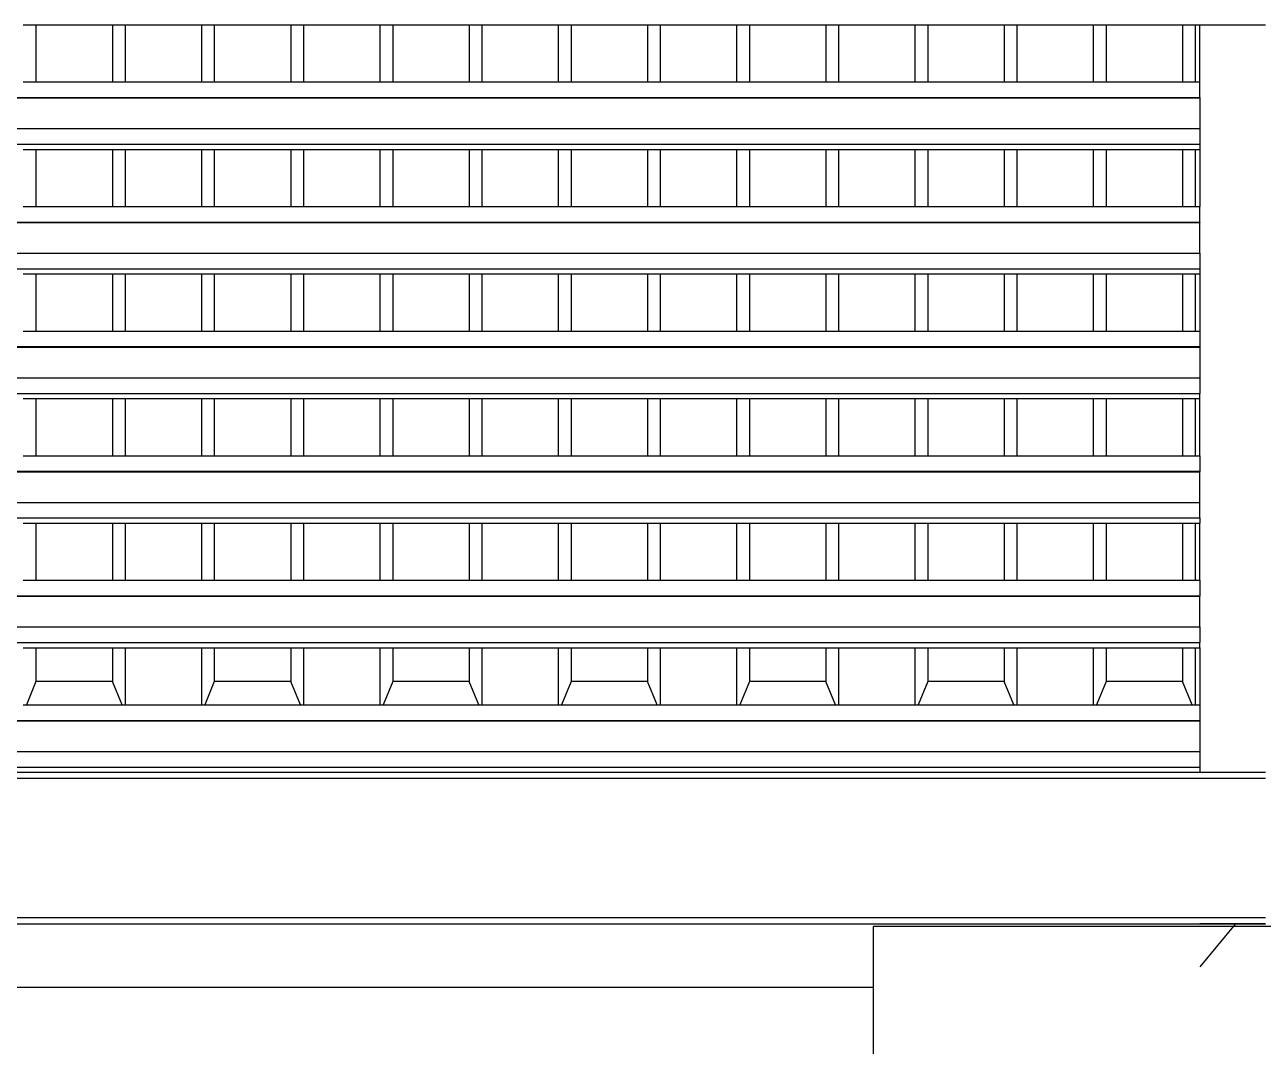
# Model space of a CAD drawing. Extents: x -49.7 to 49.7, y -10.2 to 18.8.
# Drawn here: x -5.012 to -3.051, y 11.477 to 13.094 of the extents above; entities that cross this region are included whole.
import ezdxf

# ---------------------------------------------------------------- set-up
doc = ezdxf.new("R2010")
doc.units = 0
doc.layers.get('0').update_dxf_attribs({"linetype": 'CONTINUOUS'})

msp = doc.modelspace()

# ---------------------------------------------------------------- linework, layer by layer
for p, q in [((-5.014, 13.0943), (-4.9939, 13.0943)), ((-4.9939, 13.0943), (-4.9939, 13.0039)), ((-4.9939, 13.0943), (-4.8728, 13.0943)), ((-4.8728, 13.0943), (-4.8728, 13.0039)), ((-4.8728, 13.0943), (-4.8527, 13.0943)), ((-4.8527, 13.0943), (-4.8527, 13.0039)), ((-4.8527, 13.0943), (-4.7316, 13.0943)), ((-4.7316, 13.0943), (-4.7316, 13.0039)), ((-4.7316, 13.0943), (-4.7115, 13.0943)), ((-4.7115, 13.0943), (-4.7115, 13.0039)), ((-4.7115, 13.0943), (-4.5904, 13.0943)), ((-4.5904, 13.0943), (-4.5904, 13.0039)), ((-4.5904, 13.0943), (-4.5702, 13.0943)), ((-4.5702, 13.0943), (-4.5702, 13.0039)), ((-4.5702, 13.0943), (-4.4492, 13.0943)), ((-4.4492, 13.0943), (-4.4492, 13.0039)), ((-4.4492, 13.0943), (-4.429, 13.0943)), ((-4.429, 13.0943), (-4.429, 13.0039)), ((-4.429, 13.0943), (-4.308, 13.0943)), ((-4.308, 13.0943), (-4.308, 13.0039)), ((-4.308, 13.0943), (-4.2878, 13.0943)), ((-4.2878, 13.0943), (-4.2878, 13.0039)), ((-4.2878, 13.0943), (-4.1668, 13.0943)), ((-4.1668, 13.0943), (-4.1668, 13.0039)), ((-4.1668, 13.0943), (-4.1466, 13.0943)), ((-4.1466, 13.0943), (-4.1466, 13.0039)), ((-4.1466, 13.0943), (-4.0256, 13.0943)), ((-4.0256, 13.0943), (-4.0256, 13.0039)), ((-4.0256, 13.0943), (-4.0054, 13.0943)), ((-4.0054, 13.0943), (-4.0054, 13.0039)), ((-4.0054, 13.0943), (-3.8844, 13.0943)), ((-3.8844, 13.0943), (-3.8844, 13.0039)), ((-3.8844, 13.0943), (-3.8642, 13.0943)), ((-3.8642, 13.0943), (-3.8642, 13.0039)), ((-3.8642, 13.0943), (-3.7432, 13.0943)), ((-3.7432, 13.0943), (-3.7432, 13.0039)), ((-3.7432, 13.0943), (-3.723, 13.0943)), ((-3.723, 13.0943), (-3.723, 13.0039)), ((-3.723, 13.0943), (-3.602, 13.0943)), ((-3.602, 13.0943), (-3.602, 13.0039)), ((-3.602, 13.0943), (-3.5818, 13.0943)), ((-3.5818, 13.0943), (-3.5818, 13.0039)), ((-3.5818, 13.0943), (-3.4608, 13.0943)), ((-3.4608, 13.0943), (-3.4608, 13.0039)), ((-3.4608, 13.0943), (-3.4406, 13.0943)), ((-3.4406, 13.0943), (-3.4406, 13.0039)), ((-3.4406, 13.0943), (-3.3196, 13.0943)), ((-3.3196, 13.0943), (-3.3196, 13.0039)), ((-3.3196, 13.0943), (-3.2994, 13.0943)), ((-3.2994, 13.0943), (-3.2994, 13.0039)), ((-3.2994, 13.0943), (-3.1784, 13.0943)), ((-3.1784, 13.0943), (-3.1784, 13.0039)), ((-3.1784, 13.0943), (-3.1582, 13.0943)), ((-3.1582, 13.0943), (-3.1582, 13.0039)), ((-3.1582, 13.0943), (-3.1507, 13.0943)), ((-3.1507, 13.0943), (-3.0468, 13.0943)), ((-3.1507, 13.0039), (-3.1507, 13.0943)), ((-5.014, 13.0039), (-4.9939, 13.0039)), ((-4.9939, 13.0039), (-4.8728, 13.0039)), ((-4.8728, 13.0039), (-4.8527, 13.0039)), ((-4.8527, 13.0039), (-4.7316, 13.0039)), ((-4.7316, 13.0039), (-4.7115, 13.0039)), ((-4.7115, 13.0039), (-4.5904, 13.0039)), ((-4.5904, 13.0039), (-4.5702, 13.0039)), ((-4.5702, 13.0039), (-4.4492, 13.0039)), ((-4.4492, 13.0039), (-4.429, 13.0039)), ((-4.429, 13.0039), (-4.308, 13.0039)), ((-4.308, 13.0039), (-4.2878, 13.0039)), ((-4.2878, 13.0039), (-4.1668, 13.0039)), ((-4.1668, 13.0039), (-4.1466, 13.0039)), ((-4.1466, 13.0039), (-4.0256, 13.0039)), ((-4.0256, 13.0039), (-4.0054, 13.0039)), ((-4.0054, 13.0039), (-3.8844, 13.0039)), ((-3.8844, 13.0039), (-3.8642, 13.0039)), ((-3.8642, 13.0039), (-3.7432, 13.0039)), ((-3.7432, 13.0039), (-3.723, 13.0039)), ((-3.723, 13.0039), (-3.602, 13.0039)), ((-3.602, 13.0039), (-3.5818, 13.0039)), ((-3.5818, 13.0039), (-3.4608, 13.0039)), ((-3.4608, 13.0039), (-3.4406, 13.0039)), ((-3.4406, 13.0039), (-3.3196, 13.0039)), ((-3.3196, 13.0039), (-3.2994, 13.0039)), ((-3.2994, 13.0039), (-3.1784, 13.0039)), ((-3.1784, 13.0039), (-3.1582, 13.0039)), ((-3.1582, 13.0039), (-3.1507, 13.0039)), ((-3.1507, 12.9792), (-3.1507, 13.0039)), ((-6.6768, 12.9792), (-3.1507, 12.9792)), ((-6.6768, 12.9784), (-3.1507, 12.9784)), ((-3.1507, 12.9792), (-3.1507, 12.9784)), ((-3.1507, 12.9784), (-3.1507, 12.9299)), ((-6.6768, 12.9299), (-3.1507, 12.9299)), ((-3.1507, 12.9299), (-3.1507, 12.9052)), ((-6.6768, 12.9052), (-3.1507, 12.9052)), ((-3.1507, 12.9052), (-3.1507, 12.897)), ((-5.014, 12.897), (-4.9939, 12.897)), ((-4.9939, 12.897), (-4.9939, 12.8066)), ((-4.9939, 12.897), (-4.8728, 12.897)), ((-4.8728, 12.897), (-4.8728, 12.8066)), ((-4.8728, 12.897), (-4.8527, 12.897)), ((-4.8527, 12.897), (-4.8527, 12.8066)), ((-4.8527, 12.897), (-4.7316, 12.897)), ((-4.7316, 12.897), (-4.7316, 12.8066)), ((-4.7316, 12.897), (-4.7115, 12.897)), ((-4.7115, 12.897), (-4.7115, 12.8066)), ((-4.7115, 12.897), (-4.5904, 12.897)), ((-4.5904, 12.897), (-4.5904, 12.8066)), ((-4.5904, 12.897), (-4.5702, 12.897)), ((-4.5702, 12.897), (-4.5702, 12.8066)), ((-4.5702, 12.897), (-4.4492, 12.897)), ((-4.4492, 12.897), (-4.4492, 12.8066)), ((-4.4492, 12.897), (-4.429, 12.897)), ((-4.429, 12.897), (-4.429, 12.8066)), ((-4.429, 12.897), (-4.308, 12.897)), ((-4.308, 12.897), (-4.308, 12.8066)), ((-4.308, 12.897), (-4.2878, 12.897)), ((-4.2878, 12.897), (-4.2878, 12.8066)), ((-4.2878, 12.897), (-4.1668, 12.897)), ((-4.1668, 12.897), (-4.1668, 12.8066)), ((-4.1668, 12.897), (-4.1466, 12.897)), ((-4.1466, 12.897), (-4.1466, 12.8066)), ((-4.1466, 12.897), (-4.0256, 12.897)), ((-4.0256, 12.897), (-4.0256, 12.8066)), ((-4.0256, 12.897), (-4.0054, 12.897)), ((-4.0054, 12.897), (-4.0054, 12.8066)), ((-4.0054, 12.897), (-3.8844, 12.897)), ((-3.8844, 12.897), (-3.8844, 12.8066)), ((-3.8844, 12.897), (-3.8642, 12.897)), ((-3.8642, 12.897), (-3.8642, 12.8066)), ((-3.8642, 12.897), (-3.7432, 12.897)), ((-3.7432, 12.897), (-3.7432, 12.8066)), ((-3.7432, 12.897), (-3.723, 12.897)), ((-3.723, 12.897), (-3.723, 12.8066)), ((-3.723, 12.897), (-3.602, 12.897)), ((-3.602, 12.897), (-3.602, 12.8066)), ((-3.602, 12.897), (-3.5818, 12.897)), ((-3.5818, 12.897), (-3.5818, 12.8066)), ((-3.5818, 12.897), (-3.4608, 12.897)), ((-3.4608, 12.897), (-3.4608, 12.8066)), ((-3.4608, 12.897), (-3.4406, 12.897)), ((-3.4406, 12.897), (-3.4406, 12.8066)), ((-3.4406, 12.897), (-3.3196, 12.897)), ((-3.3196, 12.897), (-3.3196, 12.8066)), ((-3.3196, 12.897), (-3.2994, 12.897)), ((-3.2994, 12.897), (-3.2994, 12.8066)), ((-3.2994, 12.897), (-3.1784, 12.897)), ((-3.1784, 12.897), (-3.1784, 12.8066)), ((-3.1784, 12.897), (-3.1582, 12.897)), ((-3.1582, 12.897), (-3.1582, 12.8066)), ((-3.1582, 12.897), (-3.1507, 12.897)), ((-3.1507, 12.897), (-3.1507, 12.8066)), ((-5.014, 12.8066), (-4.9939, 12.8066)), ((-4.9939, 12.8066), (-4.8728, 12.8066)), ((-4.8728, 12.8066), (-4.8527, 12.8066)), ((-4.8527, 12.8066), (-4.7316, 12.8066)), ((-4.7316, 12.8066), (-4.7115, 12.8066)), ((-4.7115, 12.8066), (-4.5904, 12.8066)), ((-4.5904, 12.8066), (-4.5702, 12.8066)), ((-4.5702, 12.8066), (-4.4492, 12.8066)), ((-4.4492, 12.8066), (-4.429, 12.8066)), ((-4.429, 12.8066), (-4.308, 12.8066)), ((-4.308, 12.8066), (-4.2878, 12.8066)), ((-4.2878, 12.8066), (-4.1668, 12.8066)), ((-4.1668, 12.8066), (-4.1466, 12.8066)), ((-4.1466, 12.8066), (-4.0256, 12.8066)), ((-4.0256, 12.8066), (-4.0054, 12.8066)), ((-4.0054, 12.8066), (-3.8844, 12.8066)), ((-3.8844, 12.8066), (-3.8642, 12.8066)), ((-3.8642, 12.8066), (-3.7432, 12.8066)), ((-3.7432, 12.8066), (-3.723, 12.8066)), ((-3.723, 12.8066), (-3.602, 12.8066)), ((-3.602, 12.8066), (-3.5818, 12.8066)), ((-3.5818, 12.8066), (-3.4608, 12.8066)), ((-3.4608, 12.8066), (-3.4406, 12.8066)), ((-3.4406, 12.8066), (-3.3196, 12.8066)), ((-3.3196, 12.8066), (-3.2994, 12.8066)), ((-3.2994, 12.8066), (-3.1784, 12.8066)), ((-3.1784, 12.8066), (-3.1582, 12.8066)), ((-3.1582, 12.8066), (-3.1507, 12.8066)), ((-3.1507, 12.7819), (-3.1507, 12.8066)), ((-6.6768, 12.7819), (-3.1507, 12.7819)), ((-6.6768, 12.7811), (-3.1507, 12.7811)), ((-3.1507, 12.7819), (-3.1507, 12.7811)), ((-3.1507, 12.7326), (-3.1507, 12.7811)), ((-6.6768, 12.7326), (-3.1507, 12.7326)), ((-3.1507, 12.7326), (-3.1507, 12.7079)), ((-6.6768, 12.7079), (-3.1507, 12.7079)), ((-3.1507, 12.7079), (-3.1507, 12.6997)), ((-5.014, 12.6997), (-4.9939, 12.6997)), ((-4.9939, 12.6997), (-4.9939, 12.6093)), ((-4.9939, 12.6997), (-4.8728, 12.6997)), ((-4.8728, 12.6997), (-4.8728, 12.6093)), ((-4.8728, 12.6997), (-4.8527, 12.6997)), ((-4.8527, 12.6997), (-4.8527, 12.6093)), ((-4.8527, 12.6997), (-4.7316, 12.6997)), ((-4.7316, 12.6997), (-4.7316, 12.6093)), ((-4.7316, 12.6997), (-4.7115, 12.6997)), ((-4.7115, 12.6997), (-4.7115, 12.6093)), ((-4.7115, 12.6997), (-4.5904, 12.6997)), ((-4.5904, 12.6997), (-4.5904, 12.6093)), ((-4.5904, 12.6997), (-4.5702, 12.6997)), ((-4.5702, 12.6997), (-4.5702, 12.6093)), ((-4.5702, 12.6997), (-4.4492, 12.6997)), ((-4.4492, 12.6997), (-4.4492, 12.6093)), ((-4.4492, 12.6997), (-4.429, 12.6997)), ((-4.429, 12.6997), (-4.429, 12.6093)), ((-4.429, 12.6997), (-4.308, 12.6997)), ((-4.308, 12.6997), (-4.308, 12.6093)), ((-4.308, 12.6997), (-4.2878, 12.6997)), ((-4.2878, 12.6997), (-4.2878, 12.6093)), ((-4.2878, 12.6997), (-4.1668, 12.6997)), ((-4.1668, 12.6997), (-4.1668, 12.6093)), ((-4.1668, 12.6997), (-4.1466, 12.6997)), ((-4.1466, 12.6997), (-4.1466, 12.6093)), ((-4.1466, 12.6997), (-4.0256, 12.6997)), ((-4.0256, 12.6997), (-4.0256, 12.6093)), ((-4.0256, 12.6997), (-4.0054, 12.6997)), ((-4.0054, 12.6997), (-4.0054, 12.6093)), ((-4.0054, 12.6997), (-3.8844, 12.6997)), ((-3.8844, 12.6997), (-3.8844, 12.6093)), ((-3.8844, 12.6997), (-3.8642, 12.6997)), ((-3.8642, 12.6997), (-3.8642, 12.6093)), ((-3.8642, 12.6997), (-3.7432, 12.6997)), ((-3.7432, 12.6997), (-3.7432, 12.6093)), ((-3.7432, 12.6997), (-3.723, 12.6997)), ((-3.723, 12.6997), (-3.723, 12.6093)), ((-3.723, 12.6997), (-3.602, 12.6997)), ((-3.602, 12.6997), (-3.602, 12.6093)), ((-3.602, 12.6997), (-3.5818, 12.6997)), ((-3.5818, 12.6997), (-3.5818, 12.6093)), ((-3.5818, 12.6997), (-3.4608, 12.6997)), ((-3.4608, 12.6997), (-3.4608, 12.6093)), ((-3.4608, 12.6997), (-3.4406, 12.6997)), ((-3.4406, 12.6997), (-3.4406, 12.6093)), ((-3.4406, 12.6997), (-3.3196, 12.6997)), ((-3.3196, 12.6997), (-3.3196, 12.6093)), ((-3.3196, 12.6997), (-3.2994, 12.6997)), ((-3.2994, 12.6997), (-3.2994, 12.6093)), ((-3.2994, 12.6997), (-3.1784, 12.6997)), ((-3.1784, 12.6997), (-3.1784, 12.6093)), ((-3.1784, 12.6997), (-3.1582, 12.6997)), ((-3.1582, 12.6997), (-3.1582, 12.6093)), ((-3.1582, 12.6997), (-3.1507, 12.6997)), ((-3.1507, 12.6997), (-3.1507, 12.6093)), ((-5.014, 12.6093), (-4.9939, 12.6093)), ((-4.9939, 12.6093), (-4.8728, 12.6093)), ((-4.8728, 12.6093), (-4.8527, 12.6093)), ((-4.8527, 12.6093), (-4.7316, 12.6093)), ((-4.7316, 12.6093), (-4.7115, 12.6093)), ((-4.7115, 12.6093), (-4.5904, 12.6093)), ((-4.5904, 12.6093), (-4.5702, 12.6093)), ((-4.5702, 12.6093), (-4.4492, 12.6093)), ((-4.4492, 12.6093), (-4.429, 12.6093)), ((-4.429, 12.6093), (-4.308, 12.6093)), ((-4.308, 12.6093), (-4.2878, 12.6093)), ((-4.2878, 12.6093), (-4.1668, 12.6093)), ((-4.1668, 12.6093), (-4.1466, 12.6093)), ((-4.1466, 12.6093), (-4.0256, 12.6093)), ((-4.0256, 12.6093), (-4.0054, 12.6093)), ((-4.0054, 12.6093), (-3.8844, 12.6093)), ((-3.8844, 12.6093), (-3.8642, 12.6093)), ((-3.8642, 12.6093), (-3.7432, 12.6093)), ((-3.7432, 12.6093), (-3.723, 12.6093)), ((-3.723, 12.6093), (-3.602, 12.6093)), ((-3.602, 12.6093), (-3.5818, 12.6093)), ((-3.5818, 12.6093), (-3.4608, 12.6093)), ((-3.4608, 12.6093), (-3.4406, 12.6093)), ((-3.4406, 12.6093), (-3.3196, 12.6093)), ((-3.3196, 12.6093), (-3.2994, 12.6093)), ((-3.2994, 12.6093), (-3.1784, 12.6093)), ((-3.1784, 12.6093), (-3.1582, 12.6093)), ((-3.1582, 12.6093), (-3.1507, 12.6093)), ((-3.1507, 12.6093), (-3.1507, 12.5846)), ((-6.6768, 12.5846), (-3.1507, 12.5846)), ((-6.6768, 12.5838), (-3.1507, 12.5838)), ((-3.1507, 12.5846), (-3.1507, 12.5838)), ((-3.1507, 12.5838), (-3.1507, 12.5353)), ((-6.6768, 12.5353), (-3.1507, 12.5353)), ((-3.1507, 12.5353), (-3.1507, 12.5107)), ((-6.6768, 12.5107), (-3.1507, 12.5107)), ((-5.014, 12.5024), (-4.9939, 12.5024)), ((-4.9939, 12.5024), (-4.9939, 12.412)), ((-4.9939, 12.5024), (-4.8728, 12.5024)), ((-4.8728, 12.5024), (-4.8728, 12.412)), ((-4.8728, 12.5024), (-4.8527, 12.5024)), ((-4.8527, 12.5024), (-4.8527, 12.412)), ((-4.8527, 12.5024), (-4.7316, 12.5024)), ((-4.7316, 12.5024), (-4.7316, 12.412)), ((-4.7316, 12.5024), (-4.7115, 12.5024)), ((-4.7115, 12.5024), (-4.7115, 12.412)), ((-4.7115, 12.5024), (-4.5904, 12.5024)), ((-4.5904, 12.5024), (-4.5904, 12.412)), ((-4.5904, 12.5024), (-4.5702, 12.5024)), ((-4.5702, 12.5024), (-4.5702, 12.412)), ((-4.5702, 12.5024), (-4.4492, 12.5024)), ((-4.4492, 12.5024), (-4.4492, 12.412)), ((-4.4492, 12.5024), (-4.429, 12.5024)), ((-4.429, 12.5024), (-4.429, 12.412)), ((-4.429, 12.5024), (-4.308, 12.5024)), ((-4.308, 12.5024), (-4.308, 12.412)), ((-4.308, 12.5024), (-4.2878, 12.5024)), ((-4.2878, 12.5024), (-4.2878, 12.412)), ((-4.2878, 12.5024), (-4.1668, 12.5024)), ((-4.1668, 12.5024), (-4.1668, 12.412)), ((-4.1668, 12.5024), (-4.1466, 12.5024)), ((-4.1466, 12.5024), (-4.1466, 12.412)), ((-4.1466, 12.5024), (-4.0256, 12.5024)), ((-4.0256, 12.5024), (-4.0256, 12.412)), ((-4.0256, 12.5024), (-4.0054, 12.5024)), ((-4.0054, 12.5024), (-4.0054, 12.412)), ((-4.0054, 12.5024), (-3.8844, 12.5024)), ((-3.8844, 12.5024), (-3.8844, 12.412)), ((-3.8844, 12.5024), (-3.8642, 12.5024)), ((-3.8642, 12.5024), (-3.8642, 12.412)), ((-3.8642, 12.5024), (-3.7432, 12.5024)), ((-3.7432, 12.5024), (-3.7432, 12.412)), ((-3.7432, 12.5024), (-3.723, 12.5024)), ((-3.723, 12.5024), (-3.723, 12.412)), ((-3.723, 12.5024), (-3.602, 12.5024)), ((-3.602, 12.5024), (-3.602, 12.412)), ((-3.602, 12.5024), (-3.5818, 12.5024)), ((-3.5818, 12.5024), (-3.5818, 12.412)), ((-3.5818, 12.5024), (-3.4608, 12.5024)), ((-3.4608, 12.5024), (-3.4608, 12.412)), ((-3.4608, 12.5024), (-3.4406, 12.5024)), ((-3.4406, 12.5024), (-3.4406, 12.412)), ((-3.4406, 12.5024), (-3.3196, 12.5024)), ((-3.3196, 12.5024), (-3.3196, 12.412)), ((-3.3196, 12.5024), (-3.2994, 12.5024)), ((-3.2994, 12.5024), (-3.2994, 12.412)), ((-3.2994, 12.5024), (-3.1784, 12.5024)), ((-3.1784, 12.5024), (-3.1784, 12.412)), ((-3.1784, 12.5024), (-3.1582, 12.5024)), ((-3.1582, 12.5024), (-3.1582, 12.412)), ((-3.1582, 12.5024), (-3.1507, 12.5024)), ((-3.1507, 12.5024), (-3.1507, 12.5107)), ((-3.1507, 12.412), (-3.1507, 12.5024)), ((-5.014, 12.412), (-4.9939, 12.412)), ((-4.9939, 12.412), (-4.8728, 12.412)), ((-4.8728, 12.412), (-4.8527, 12.412)), ((-4.8527, 12.412), (-4.7316, 12.412)), ((-4.7316, 12.412), (-4.7115, 12.412)), ((-4.7115, 12.412), (-4.5904, 12.412)), ((-4.5904, 12.412), (-4.5702, 12.412)), ((-4.5702, 12.412), (-4.4492, 12.412)), ((-4.4492, 12.412), (-4.429, 12.412)), ((-4.429, 12.412), (-4.308, 12.412)), ((-4.308, 12.412), (-4.2878, 12.412)), ((-4.2878, 12.412), (-4.1668, 12.412)), ((-4.1668, 12.412), (-4.1466, 12.412)), ((-4.1466, 12.412), (-4.0256, 12.412)), ((-4.0256, 12.412), (-4.0054, 12.412)), ((-4.0054, 12.412), (-3.8844, 12.412)), ((-3.8844, 12.412), (-3.8642, 12.412)), ((-3.8642, 12.412), (-3.7432, 12.412)), ((-3.7432, 12.412), (-3.723, 12.412)), ((-3.723, 12.412), (-3.602, 12.412)), ((-3.602, 12.412), (-3.5818, 12.412)), ((-3.5818, 12.412), (-3.4608, 12.412)), ((-3.4608, 12.412), (-3.4406, 12.412)), ((-3.4406, 12.412), (-3.3196, 12.412)), ((-3.3196, 12.412), (-3.2994, 12.412)), ((-3.2994, 12.412), (-3.1784, 12.412)), ((-3.1784, 12.412), (-3.1582, 12.412)), ((-3.1582, 12.412), (-3.1507, 12.412)), ((-3.1507, 12.412), (-3.1507, 12.3874)), ((-6.6768, 12.3874), (-3.1507, 12.3874)), ((-6.6768, 12.3865), (-3.1507, 12.3865)), ((-3.1507, 12.3874), (-3.1507, 12.3865)), ((-3.1507, 12.338), (-3.1507, 12.3865)), ((-6.6768, 12.338), (-3.1507, 12.338)), ((-3.1507, 12.3134), (-3.1507, 12.338)), ((-6.6768, 12.3134), (-3.1507, 12.3134)), ((-5.014, 12.3052), (-4.9939, 12.3052)), ((-4.9939, 12.3052), (-4.9939, 12.2147)), ((-4.9939, 12.3052), (-4.8728, 12.3052)), ((-4.8728, 12.3052), (-4.8728, 12.2147)), ((-4.8728, 12.3052), (-4.8527, 12.3052)), ((-4.8527, 12.3052), (-4.8527, 12.2147)), ((-4.8527, 12.3052), (-4.7316, 12.3052)), ((-4.7316, 12.3052), (-4.7316, 12.2147)), ((-4.7316, 12.3052), (-4.7115, 12.3052)), ((-4.7115, 12.3052), (-4.7115, 12.2147)), ((-4.7115, 12.3052), (-4.5904, 12.3052)), ((-4.5904, 12.3052), (-4.5904, 12.2147)), ((-4.5904, 12.3052), (-4.5702, 12.3052)), ((-4.5702, 12.3052), (-4.5702, 12.2147)), ((-4.5702, 12.3052), (-4.4492, 12.3052)), ((-4.4492, 12.3052), (-4.4492, 12.2147)), ((-4.4492, 12.3052), (-4.429, 12.3052)), ((-4.429, 12.3052), (-4.429, 12.2147)), ((-4.429, 12.3052), (-4.308, 12.3052)), ((-4.308, 12.3052), (-4.308, 12.2147)), ((-4.308, 12.3052), (-4.2878, 12.3052)), ((-4.2878, 12.3052), (-4.2878, 12.2147)), ((-4.2878, 12.3052), (-4.1668, 12.3052)), ((-4.1668, 12.3052), (-4.1668, 12.2147)), ((-4.1668, 12.3052), (-4.1466, 12.3052)), ((-4.1466, 12.3052), (-4.1466, 12.2147)), ((-4.1466, 12.3052), (-4.0256, 12.3052)), ((-4.0256, 12.3052), (-4.0256, 12.2147)), ((-4.0256, 12.3052), (-4.0054, 12.3052)), ((-4.0054, 12.3052), (-4.0054, 12.2147)), ((-4.0054, 12.3052), (-3.8844, 12.3052)), ((-3.8844, 12.3052), (-3.8844, 12.2147)), ((-3.8844, 12.3052), (-3.8642, 12.3052)), ((-3.8642, 12.3052), (-3.8642, 12.2147)), ((-3.8642, 12.3052), (-3.7432, 12.3052)), ((-3.7432, 12.3052), (-3.7432, 12.2147)), ((-3.7432, 12.3052), (-3.723, 12.3052)), ((-3.723, 12.3052), (-3.723, 12.2147)), ((-3.723, 12.3052), (-3.602, 12.3052)), ((-3.602, 12.3052), (-3.602, 12.2147)), ((-3.602, 12.3052), (-3.5818, 12.3052)), ((-3.5818, 12.3052), (-3.5818, 12.2147)), ((-3.5818, 12.3052), (-3.4608, 12.3052)), ((-3.4608, 12.3052), (-3.4608, 12.2147)), ((-3.4608, 12.3052), (-3.4406, 12.3052)), ((-3.4406, 12.3052), (-3.4406, 12.2147)), ((-3.4406, 12.3052), (-3.3196, 12.3052)), ((-3.3196, 12.3052), (-3.3196, 12.2147)), ((-3.3196, 12.3052), (-3.2994, 12.3052)), ((-3.2994, 12.3052), (-3.2994, 12.2147)), ((-3.2994, 12.3052), (-3.1784, 12.3052)), ((-3.1784, 12.3052), (-3.1784, 12.2147)), ((-3.1784, 12.3052), (-3.1582, 12.3052)), ((-3.1582, 12.3052), (-3.1582, 12.2147)), ((-3.1582, 12.3052), (-3.1507, 12.3052)), ((-3.1507, 12.3134), (-3.1507, 12.3052)), ((-3.1507, 12.2147), (-3.1507, 12.3052)), ((-5.014, 12.2147), (-4.9939, 12.2147)), ((-4.9939, 12.2147), (-4.8728, 12.2147)), ((-4.8728, 12.2147), (-4.8527, 12.2147)), ((-4.8527, 12.2147), (-4.7316, 12.2147)), ((-4.7316, 12.2147), (-4.7115, 12.2147)), ((-4.7115, 12.2147), (-4.5904, 12.2147)), ((-4.5904, 12.2147), (-4.5702, 12.2147)), ((-4.5702, 12.2147), (-4.4492, 12.2147)), ((-4.4492, 12.2147), (-4.429, 12.2147)), ((-4.429, 12.2147), (-4.308, 12.2147)), ((-4.308, 12.2147), (-4.2878, 12.2147)), ((-4.2878, 12.2147), (-4.1668, 12.2147)), ((-4.1668, 12.2147), (-4.1466, 12.2147)), ((-4.1466, 12.2147), (-4.0256, 12.2147)), ((-4.0256, 12.2147), (-4.0054, 12.2147)), ((-4.0054, 12.2147), (-3.8844, 12.2147)), ((-3.8844, 12.2147), (-3.8642, 12.2147)), ((-3.8642, 12.2147), (-3.7432, 12.2147)), ((-3.7432, 12.2147), (-3.723, 12.2147)), ((-3.723, 12.2147), (-3.602, 12.2147)), ((-3.602, 12.2147), (-3.5818, 12.2147)), ((-3.5818, 12.2147), (-3.4608, 12.2147)), ((-3.4608, 12.2147), (-3.4406, 12.2147)), ((-3.4406, 12.2147), (-3.3196, 12.2147)), ((-3.3196, 12.2147), (-3.2994, 12.2147)), ((-3.2994, 12.2147), (-3.1784, 12.2147)), ((-3.1784, 12.2147), (-3.1582, 12.2147)), ((-3.1582, 12.2147), (-3.1507, 12.2147)), ((-3.1507, 12.2147), (-3.1507, 12.1901)), ((-6.6768, 12.1901), (-3.1507, 12.1901)), ((-6.6768, 12.1893), (-3.1507, 12.1893)), ((-3.1507, 12.1901), (-3.1507, 12.1893)), ((-3.1507, 12.1408), (-3.1507, 12.1893)), ((-6.6768, 12.1408), (-3.1507, 12.1408)), ((-3.1507, 12.1408), (-3.1507, 12.1161)), ((-6.6768, 12.1161), (-3.1507, 12.1161)), ((-5.014, 12.1079), (-4.9939, 12.1079)), ((-4.9939, 12.1079), (-4.9939, 12.0547)), ((-4.9939, 12.1079), (-4.8728, 12.1079)), ((-4.8728, 12.1079), (-4.8728, 12.0547)), ((-4.8728, 12.1079), (-4.8527, 12.1079)), ((-4.8527, 12.1079), (-4.8527, 12.0175)), ((-4.8527, 12.1079), (-4.7316, 12.1079)), ((-4.7316, 12.1079), (-4.7316, 12.0175)), ((-4.7316, 12.1079), (-4.7115, 12.1079)), ((-4.7115, 12.1079), (-4.7115, 12.0547)), ((-4.7115, 12.1079), (-4.5904, 12.1079)), ((-4.5904, 12.1079), (-4.5904, 12.0547)), ((-4.5904, 12.1079), (-4.5702, 12.1079)), ((-4.5702, 12.1079), (-4.5702, 12.0175)), ((-4.5702, 12.1079), (-4.4492, 12.1079)), ((-4.4492, 12.1079), (-4.4492, 12.0175)), ((-4.4492, 12.1079), (-4.429, 12.1079)), ((-4.429, 12.1079), (-4.429, 12.0547)), ((-4.429, 12.1079), (-4.308, 12.1079)), ((-4.308, 12.1079), (-4.308, 12.0547)), ((-4.308, 12.1079), (-4.2878, 12.1079)), ((-4.2878, 12.1079), (-4.2878, 12.0175)), ((-4.2878, 12.1079), (-4.1668, 12.1079)), ((-4.1668, 12.1079), (-4.1668, 12.0175)), ((-4.1668, 12.1079), (-4.1466, 12.1079)), ((-4.1466, 12.1079), (-4.1466, 12.0547)), ((-4.1466, 12.1079), (-4.0256, 12.1079)), ((-4.0256, 12.1079), (-4.0256, 12.0547)), ((-4.0256, 12.1079), (-4.0054, 12.1079)), ((-4.0054, 12.1079), (-4.0054, 12.0175)), ((-4.0054, 12.1079), (-3.8844, 12.1079)), ((-3.8844, 12.1079), (-3.8844, 12.0175)), ((-3.8844, 12.1079), (-3.8642, 12.1079)), ((-3.8642, 12.1079), (-3.8642, 12.0547)), ((-3.8642, 12.1079), (-3.7432, 12.1079)), ((-3.7432, 12.1079), (-3.7432, 12.0547)), ((-3.7432, 12.1079), (-3.723, 12.1079)), ((-3.723, 12.1079), (-3.723, 12.0175)), ((-3.723, 12.1079), (-3.602, 12.1079)), ((-3.602, 12.1079), (-3.602, 12.0175)), ((-3.602, 12.1079), (-3.5818, 12.1079)), ((-3.5818, 12.1079), (-3.5818, 12.0547)), ((-3.5818, 12.1079), (-3.4608, 12.1079)), ((-3.4608, 12.1079), (-3.4608, 12.0547)), ((-3.4608, 12.1079), (-3.4406, 12.1079)), ((-3.4406, 12.1079), (-3.4406, 12.0175)), ((-3.4406, 12.1079), (-3.3196, 12.1079)), ((-3.3196, 12.1079), (-3.3196, 12.0175)), ((-3.3196, 12.1079), (-3.2994, 12.1079)), ((-3.2994, 12.1079), (-3.2994, 12.0547)), ((-3.2994, 12.1079), (-3.1784, 12.1079)), ((-3.1784, 12.1079), (-3.1784, 12.0547)), ((-3.1784, 12.1079), (-3.1582, 12.1079)), ((-3.1582, 12.1079), (-3.1582, 12.0175)), ((-3.1582, 12.1079), (-3.1507, 12.1079)), ((-3.1507, 12.1079), (-3.1507, 12.1161)), ((-3.1507, 12.1079), (-3.1507, 12.0175)), ((-4.9939, 12.0547), (-5.0091, 12.0175)), ((-4.8728, 12.0547), (-4.9939, 12.0547)), ((-4.8576, 12.0175), (-4.8728, 12.0547)), ((-4.7115, 12.0547), (-4.7267, 12.0175)), ((-4.5904, 12.0547), (-4.7115, 12.0547)), ((-4.5752, 12.0175), (-4.5904, 12.0547)), ((-4.429, 12.0547), (-4.4443, 12.0175)), ((-4.308, 12.0547), (-4.429, 12.0547)), ((-4.2928, 12.0175), (-4.308, 12.0547)), ((-4.1466, 12.0547), (-4.1619, 12.0175)), ((-4.0256, 12.0547), (-4.1466, 12.0547)), ((-4.0103, 12.0175), (-4.0256, 12.0547)), ((-3.8642, 12.0547), (-3.8795, 12.0175)), ((-3.7432, 12.0547), (-3.8642, 12.0547)), ((-3.7279, 12.0175), (-3.7432, 12.0547)), ((-3.5818, 12.0547), (-3.597, 12.0175)), ((-3.4608, 12.0547), (-3.5818, 12.0547)), ((-3.4455, 12.0175), (-3.4608, 12.0547)), ((-3.2994, 12.0547), (-3.3146, 12.0175)), ((-3.1784, 12.0547), (-3.2994, 12.0547)), ((-3.1631, 12.0175), (-3.1784, 12.0547)), ((-5.014, 12.0175), (-5.0091, 12.0175)), ((-5.0091, 12.0175), (-4.8576, 12.0175)), ((-4.8576, 12.0175), (-4.8527, 12.0175)), ((-4.8527, 12.0175), (-4.7316, 12.0175)), ((-4.7316, 12.0175), (-4.7267, 12.0175)), ((-4.7267, 12.0175), (-4.5752, 12.0175)), ((-4.5752, 12.0175), (-4.5702, 12.0175)), ((-4.5702, 12.0175), (-4.4492, 12.0175)), ((-4.4492, 12.0175), (-4.4443, 12.0175)), ((-4.4443, 12.0175), (-4.2928, 12.0175)), ((-4.2928, 12.0175), (-4.2878, 12.0175)), ((-4.2878, 12.0175), (-4.1668, 12.0175)), ((-4.1668, 12.0175), (-4.1619, 12.0175)), ((-4.1619, 12.0175), (-4.0103, 12.0175)), ((-4.0103, 12.0175), (-4.0054, 12.0175)), ((-4.0054, 12.0175), (-3.8844, 12.0175)), ((-3.8844, 12.0175), (-3.8795, 12.0175)), ((-3.8795, 12.0175), (-3.7279, 12.0175)), ((-3.7279, 12.0175), (-3.723, 12.0175)), ((-3.723, 12.0175), (-3.602, 12.0175)), ((-3.602, 12.0175), (-3.597, 12.0175)), ((-3.597, 12.0175), (-3.4455, 12.0175)), ((-3.4455, 12.0175), (-3.4406, 12.0175)), ((-3.4406, 12.0175), (-3.3196, 12.0175)), ((-3.3196, 12.0175), (-3.3146, 12.0175)), ((-3.3146, 12.0175), (-3.1631, 12.0175)), ((-3.1631, 12.0175), (-3.1582, 12.0175)), ((-3.1582, 12.0175), (-3.1507, 12.0175)), ((-3.1507, 12.0175), (-3.1507, 11.9928)), ((-6.6768, 11.9928), (-3.1507, 11.9928)), ((-6.6768, 11.992), (-3.1507, 11.992)), ((-3.1507, 11.9928), (-3.1507, 11.992)), ((-3.1507, 11.992), (-3.1507, 11.9435)), ((-6.6768, 11.9435), (-3.1507, 11.9435)), ((-3.1507, 11.9435), (-3.1507, 11.9188)), ((-6.6768, 11.9188), (-3.1507, 11.9188)), ((-3.1507, 11.9106), (-6.6768, 11.9106)), ((-3.1507, 11.9188), (-3.1507, 11.9106)), ((-3.0468, 11.9106), (-3.1507, 11.9106)), ((-3.0468, 11.9008), (-6.6768, 11.9008)), ((-3.0468, 11.6804), (-6.6768, 11.6804)), ((-6.6768, 11.6706), (-3.1507, 11.6706)), ((-3.1507, 11.6706), (-3.1507, 11.6704)), ((-3.0468, 11.6706), (-3.1507, 11.6706)), ((-3.0468, 11.6704), (-3.1507, 11.6704)), ((-3.095, 11.6704), (-3.1507, 11.6025)), ((-2.5257, 11.6663), (-3.668, 11.6663)), ((-3.668, 11.6663), (-3.668, 11.5706)), ((-6.6974, 11.5706), (-3.668, 11.5706)), ((-3.668, 11.5706), (-3.668, 8.3963))]:
    msp.add_line(p, q)

doc.saveas('drawing.dxf')
